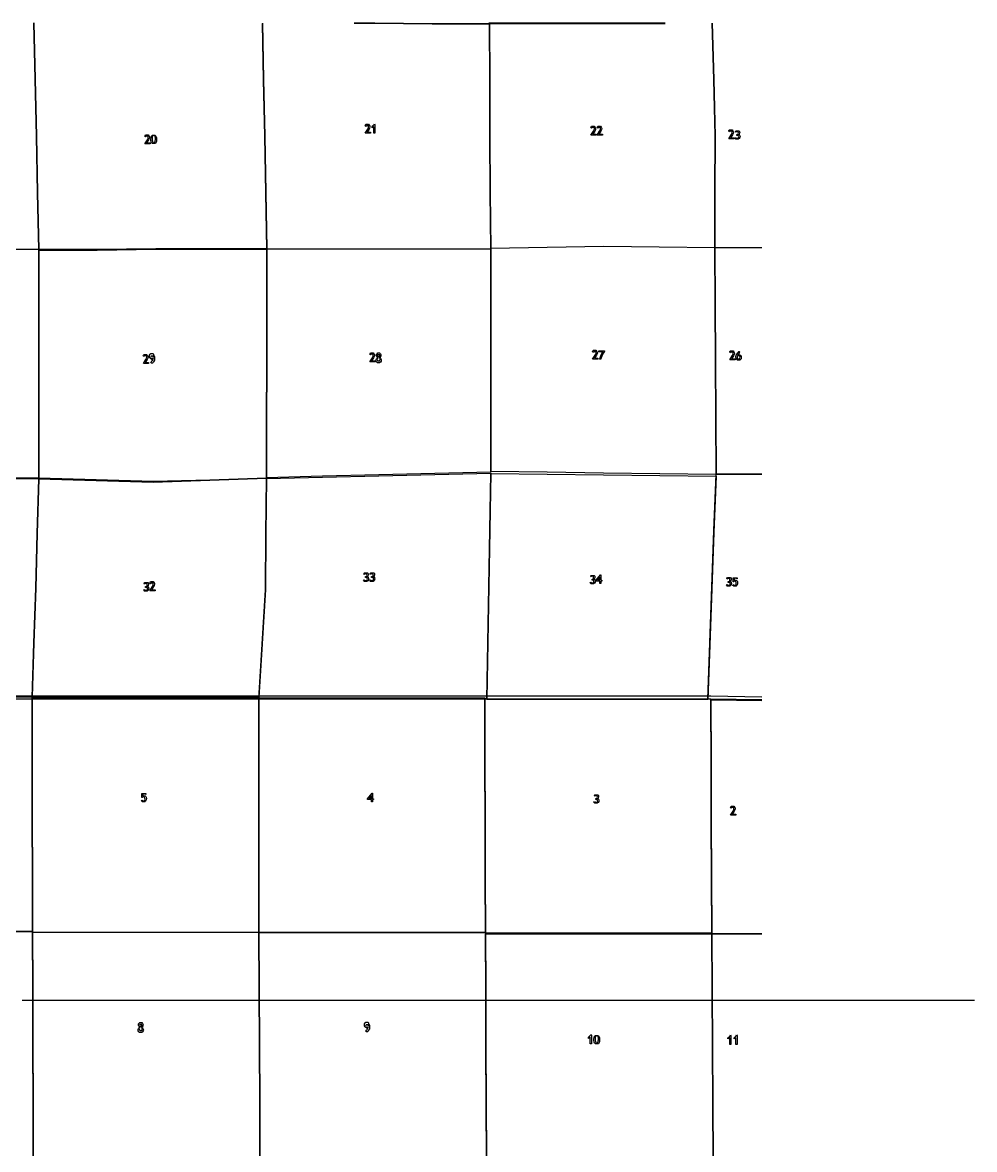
# Model space of a CAD drawing. Extents: x -0.82 to 6.83, y -0.63 to 7.9.
# Drawn here: x 3.321 to 6.832, y 3.103 to 7.26 of the extents above; entities that cross this region are included whole.
import ezdxf

# ---------------------------------------------------------------- set-up
doc = ezdxf.new("R2010")
doc.units = 0
for name, color, linetype in [('Grid', 7, 'CONTINUOUS'), ('split_lines', 7, 'CONTINUOUS'), ('split_lines_copy', 7, 'CONTINUOUS')]:
    doc.layers.add(name, color=color, linetype=linetype)

msp = doc.modelspace()

# ---------------------------------------------------------------- linework, layer by layer
at = {"layer": 'Grid', "color": 1}
for points in [[(4.205765, 7.257252), (4.209983, 7.049528), (4.2142, 6.841274), (4.218417, 6.632994), (4.222108, 6.42527), (4.017532, 6.42527), (3.812429, 6.42527), (3.596255, 6.422624), (3.380607, 6.422624), (3.37639, 6.631963), (3.372173, 6.841274), (3.367429, 7.050586), (3.363211, 7.259369), (3.367426, 7.050586), (3.37217, 6.841274), (3.376387, 6.631963), (3.380605, 6.422624), (3.171811, 6.422624)], [(4.544264, 7.257252), (4.620187, 7.257252), (4.831622, 7.254606), (5.043579, 7.254606), (5.044108, 7.047385), (5.045167, 6.84019), (5.046225, 6.632439), (5.047812, 6.424185), (4.841127, 6.424185), (4.633915, 6.424185), (4.428281, 6.424185), (4.222123, 6.424185), (4.218433, 6.63191), (4.214215, 6.84019), (4.209998, 7.048443), (4.20578, 7.256168)], [(5.043577, 7.257252), (5.043577, 7.254606), (4.83162, 7.254606), (4.62019, 7.257252), (4.544263, 7.257252)], [(5.865044, 7.257252), (5.870317, 7.049528), (5.87559, 6.841274), (5.875061, 6.634582), (5.874532, 6.428419), (5.669429, 6.431064), (5.464854, 6.43371), (5.25606, 6.430006), (5.047794, 6.426302), (5.046206, 6.634555), (5.045148, 6.842306), (5.04409, 7.049501), (5.043561, 7.256723), (5.248663, 7.256723), (5.454294, 7.256723), (5.659396, 7.256723), (5.691031, 7.256723)], [(5.691049, 7.257252), (5.659414, 7.257252), (5.454312, 7.257252), (5.248681, 7.257252), (5.043579, 7.257252), (5.043579, 7.259898)], [(6.048003, 6.428948), (5.874535, 6.428948), (5.875064, 6.635111), (5.875593, 6.841804), (5.87032, 7.050057), (5.865047, 7.257781)], [(5.044104, 6.944065), (5.043046, 6.796454)], [(6.048003, 5.59379), (5.87928, 5.59379), (5.878222, 5.803631), (5.876634, 6.01297), (5.875576, 6.221223), (5.874518, 6.429477), (6.047986, 6.429477)], [(6.048003, 4.761279), (5.860299, 4.763925), (5.8487, 4.763925), (5.856608, 4.97112), (5.86399, 5.178844), (5.871372, 5.386595), (5.87928, 5.59379), (6.048003, 5.59379)], [(6.048003, 4.761279), (5.860299, 4.763925), (5.8487, 4.763925), (5.651506, 4.763925), (5.64518, 4.763925), (5.44324, 4.763925), (5.442181, 4.763925), (5.237605, 4.763925), (5.23496, 4.763925), (5.033548, 4.763925), (5.026166, 4.763925), (4.823699, 4.763925), (4.817894, 4.763925), (4.614373, 4.763925), (4.609629, 4.763925), (4.403472, 4.763925), (4.401355, 4.763925), (4.193089, 4.763925), (3.984295, 4.763925), (3.774974, 4.763925), (3.566181, 4.763925), (3.35686, 4.763925), (3.14543, 4.763925)], [(3.145452, 4.77554), (3.35688, 4.77554), (3.566202, 4.77554), (3.774995, 4.77554), (3.984315, 4.77554), (4.19311, 4.77554), (4.401376, 4.77554), (4.403492, 4.77554), (4.609653, 4.77554), (4.6144, 4.77554), (4.817921, 4.77554), (4.82372, 4.77554), (5.026187, 4.77554), (5.033569, 4.77554), (5.23498, 4.77554), (5.237626, 4.77554), (5.442201, 4.77554), (5.443259, 4.77554), (5.645198, 4.77554), (5.651524, 4.77554), (5.848718, 4.77554), (5.860318, 4.77554), (6.048022, 4.772894)], [(6.048003, 3.897123), (5.862936, 3.897123), (5.861878, 4.105377), (5.861348, 4.31416), (5.860819, 4.522413), (5.86029, 4.761808), (6.047993, 4.759162)], [(6.048003, 3.063024), (5.868208, 3.06567), (5.86715, 3.27395), (5.865562, 3.482204), (5.864504, 3.690457), (5.862916, 3.898737), (6.047983, 3.898737)]]:
    msp.add_lwpolyline(points, dxfattribs=at)
for points in [[(4.599627, 6.880803), (4.601744, 6.878157), (4.602273, 6.874982), (4.601214, 6.870749), (4.599098, 6.865986), (4.591716, 6.854874), (4.604371, 6.854874), (4.604371, 6.85117), (4.584863, 6.85117), (4.584863, 6.85117), (4.594354, 6.865986), (4.597, 6.87022), (4.597529, 6.873924), (4.597529, 6.87657), (4.596471, 6.879216), (4.594883, 6.879216), (4.592766, 6.879216), (4.589602, 6.879216), (4.587485, 6.87657), (4.584839, 6.879216), (4.585898, 6.881861), (4.587485, 6.884507), (4.590131, 6.884507), (4.592777, 6.884507), (4.596994, 6.884507)], [(4.620717, 6.88292), (4.620717, 6.851276), (4.616499, 6.851276), (4.616499, 6.875617), (4.610173, 6.871384), (4.610173, 6.875617), (4.612819, 6.878263), (4.615465, 6.880909), (4.617582, 6.883555), (4.619169, 6.886201)], [(5.432167, 6.87448), (5.434284, 6.871834), (5.434813, 6.868659), (5.433755, 6.864425), (5.431638, 6.859663), (5.424256, 6.84855), (5.436911, 6.84855), (5.436911, 6.844846), (5.417403, 6.844846), (5.417403, 6.844846), (5.426894, 6.859663), (5.42954, 6.863896), (5.430069, 6.8676), (5.430069, 6.870246), (5.429011, 6.872892), (5.427423, 6.872892), (5.425306, 6.872892), (5.422145, 6.872892), (5.420028, 6.870246), (5.417382, 6.872892), (5.41844, 6.875538), (5.420028, 6.878184), (5.422674, 6.878184), (5.42532, 6.878184), (5.429537, 6.878184)], [(5.454838, 6.87448), (5.456955, 6.871834), (5.457484, 6.868659), (5.456426, 6.864425), (5.454309, 6.859663), (5.446927, 6.84855), (5.459579, 6.84855), (5.459579, 6.844846), (5.440072, 6.844846), (5.440072, 6.844846), (5.449562, 6.859663), (5.452208, 6.863896), (5.452737, 6.8676), (5.452737, 6.870246), (5.451679, 6.872892), (5.450091, 6.872892), (5.447975, 6.872892), (5.44481, 6.872892), (5.442694, 6.870246), (5.440048, 6.872892), (5.441106, 6.875538), (5.442694, 6.878184), (5.44534, 6.878184), (5.447985, 6.878184), (5.452203, 6.878184)], [(5.940442, 6.860774), (5.942559, 6.858128), (5.943088, 6.854953), (5.942029, 6.85072), (5.939913, 6.845958), (5.932531, 6.834845), (5.945186, 6.834845), (5.945186, 6.831141), (5.925678, 6.831141), (5.925678, 6.831141), (5.935169, 6.845958), (5.937815, 6.850191), (5.938344, 6.853895), (5.938344, 6.856541), (5.937285, 6.859187), (5.935698, 6.859187), (5.933581, 6.859187), (5.93042, 6.859187), (5.928303, 6.856541), (5.925657, 6.859187), (5.926715, 6.861833), (5.928303, 6.864478), (5.930949, 6.864478), (5.933595, 6.864478), (5.937812, 6.864478)], [(5.963641, 6.860774), (5.965758, 6.858128), (5.966287, 6.854953), (5.965758, 6.852308), (5.964699, 6.849662), (5.963641, 6.847016), (5.961524, 6.847016), (5.96417, 6.847016), (5.965758, 6.84437), (5.966816, 6.841724), (5.967345, 6.839078), (5.966816, 6.835374), (5.964699, 6.832199), (5.961009, 6.829553), (5.956265, 6.829553), (5.952047, 6.829553), (5.948883, 6.832199), (5.950999, 6.835374), (5.953645, 6.832728), (5.956291, 6.832728), (5.958937, 6.832728), (5.961054, 6.832728), (5.962112, 6.835374), (5.962641, 6.83802), (5.962112, 6.840666), (5.961054, 6.843312), (5.958937, 6.843312), (5.956291, 6.843312), (5.955762, 6.843312), (5.955762, 6.847016), (5.958408, 6.847016), (5.959995, 6.847016), (5.961054, 6.849662), (5.961583, 6.852308), (5.961054, 6.854953), (5.960524, 6.857599), (5.958937, 6.857599), (5.956291, 6.857599), (5.954174, 6.857599), (5.952058, 6.854953), (5.949941, 6.858128), (5.952587, 6.860774), (5.956804, 6.860774), (5.960495, 6.860774)], [(3.786596, 6.842306), (3.788713, 6.83966), (3.789242, 6.836485), (3.788184, 6.832252), (3.786067, 6.82749), (3.778685, 6.816377), (3.79134, 6.816377), (3.79134, 6.812673), (3.77183, 6.812673), (3.77183, 6.812673), (3.78132, 6.82749), (3.783966, 6.831723), (3.784495, 6.835427), (3.784495, 6.838073), (3.783437, 6.840719), (3.781849, 6.840719), (3.779733, 6.840719), (3.776568, 6.840719), (3.774452, 6.838073), (3.771806, 6.840719), (3.772864, 6.843365), (3.774452, 6.84601), (3.777097, 6.84601), (3.779743, 6.84601), (3.783961, 6.84601)], [(3.812431, 6.840745), (3.813489, 6.838099), (3.814548, 6.835454), (3.815077, 6.831749), (3.815077, 6.828045), (3.814548, 6.821166), (3.812431, 6.815874), (3.810843, 6.813229), (3.809256, 6.813229), (3.807139, 6.813229), (3.804493, 6.813229), (3.800276, 6.813229), (3.797112, 6.815874), (3.796053, 6.81852), (3.794995, 6.821166), (3.794466, 6.82487), (3.794466, 6.829633), (3.794995, 6.835983), (3.797112, 6.840745), (3.800803, 6.84392), (3.80502, 6.84392), (3.809237, 6.84392)], [(3.801886, 6.816483), (3.804532, 6.816483), (3.807178, 6.816483), (3.809294, 6.819129), (3.809824, 6.821775), (3.810353, 6.82442), (3.810882, 6.827066), (3.810882, 6.830241), (3.810882, 6.834475), (3.810353, 6.83765), (3.809824, 6.840295), (3.808236, 6.842941), (3.806649, 6.842941), (3.805061, 6.842941), (3.802415, 6.842941), (3.800299, 6.840295), (3.79924, 6.836591), (3.798711, 6.8313), (3.79924, 6.826008), (3.800299, 6.821775)], [(3.381662, 5.578498), (3.171287, 5.581143), (2.961439, 5.584318), (2.752118, 5.584318), (2.54227, 5.586964), (2.543852, 5.795747), (2.544905, 6.004556), (2.547541, 6.211751), (2.550179, 6.418973), (2.754227, 6.421619), (2.96302, 6.424265), (3.171813, 6.424265), (3.380606, 6.424265), (3.380606, 6.213868), (3.381136, 6.003498), (3.381136, 5.792598)], [(3.80294, 5.566909), (3.592038, 5.57273), (3.381663, 5.57855), (3.381134, 5.788921), (3.381134, 5.99982), (3.380605, 6.21019), (3.380605, 6.420587), (3.596252, 6.420587), (3.812427, 6.423233), (4.01753, 6.423233), (4.222105, 6.423233), (4.222105, 6.211804), (4.221576, 6.000905), (4.221046, 5.789476), (4.221046, 5.578577), (4.011726, 5.571698)], [(4.221056, 5.580614), (4.221056, 5.791514), (4.221585, 6.002942), (4.222114, 6.213841), (4.222114, 6.42527), (4.428271, 6.42527), (4.633901, 6.42527), (4.841113, 6.42527), (5.047797, 6.42527), (5.047797, 6.218578), (5.047797, 6.011382), (5.048326, 5.806277), (5.048856, 5.601172), (4.841644, 5.59641), (4.634959, 5.591647), (4.427747, 5.586356)], [(5.879281, 5.592732), (5.671542, 5.595378), (5.463802, 5.598024), (5.256591, 5.60067), (5.048852, 5.603315), (5.048323, 5.80842), (5.047794, 6.013525), (5.047794, 6.220721), (5.047794, 6.427413), (5.256061, 6.431117), (5.464854, 6.434821), (5.669429, 6.432176), (5.874533, 6.42953), (5.875591, 6.221276), (5.876649, 6.013023), (5.878237, 5.803684)], [(3.781323, 6.03194), (3.78344, 6.029295), (3.783969, 6.02612), (3.78291, 6.021886), (3.780794, 6.017124), (3.773412, 6.006011), (3.786067, 6.006011), (3.786067, 6.002307), (3.766559, 6.002307), (3.766559, 6.002307), (3.77605, 6.017124), (3.778696, 6.021357), (3.779225, 6.025061), (3.779225, 6.027707), (3.778166, 6.030353), (3.776579, 6.030353), (3.774462, 6.030353), (3.771298, 6.030353), (3.769181, 6.027707), (3.766535, 6.030353), (3.767594, 6.032999), (3.769181, 6.035645), (3.771827, 6.035645), (3.774473, 6.035645), (3.77869, 6.035645)], [(3.805577, 6.030353), (3.807694, 6.02612), (3.808223, 6.020299), (3.807164, 6.014478), (3.804519, 6.008657), (3.802402, 6.006011), (3.800285, 6.003365), (3.798169, 6.003365), (3.796052, 6.003365), (3.793935, 6.006011), (3.796052, 6.008657), (3.799214, 6.011832), (3.80186, 6.016065), (3.802918, 6.018711), (3.800801, 6.018711), (3.798155, 6.018711), (3.794464, 6.018711), (3.791819, 6.021357), (3.789702, 6.024532), (3.789173, 6.028765), (3.789702, 6.03247), (3.791819, 6.036174), (3.794464, 6.03882), (3.798155, 6.03882), (3.802373, 6.03882)], [(3.796613, 6.018235), (3.7982, 6.018235), (3.800846, 6.018235), (3.802434, 6.018235), (3.802963, 6.020881), (3.803492, 6.023527), (3.802963, 6.026702), (3.802434, 6.029348), (3.800846, 6.029348), (3.7982, 6.029348), (3.796084, 6.029348), (3.795025, 6.029348), (3.793967, 6.026702), (3.793438, 6.024056), (3.793967, 6.02141), (3.795025, 6.018764)], [(4.616499, 6.037735), (4.618616, 6.035089), (4.619145, 6.031914), (4.618086, 6.027681), (4.61597, 6.022918), (4.608588, 6.011806), (4.621243, 6.011806), (4.621243, 6.008101), (4.601735, 6.008101), (4.601735, 6.008101), (4.611226, 6.022918), (4.613872, 6.027151), (4.614401, 6.030856), (4.614401, 6.033501), (4.613342, 6.036147), (4.611755, 6.036147), (4.609638, 6.036147), (4.606474, 6.036147), (4.604357, 6.033501), (4.601711, 6.036147), (4.60277, 6.038793), (4.604357, 6.041439), (4.607003, 6.041439), (4.609649, 6.041439), (4.613866, 6.041439)], [(4.640753, 6.037735), (4.642341, 6.035089), (4.64287, 6.032443), (4.642341, 6.029797), (4.641811, 6.027151), (4.640224, 6.024506), (4.638636, 6.024506), (4.640753, 6.02186), (4.642341, 6.019214), (4.643399, 6.016568), (4.643928, 6.013922), (4.643399, 6.010218), (4.641282, 6.007043), (4.638118, 6.004397), (4.634427, 6.004397), (4.630209, 6.004397), (4.627045, 6.007043), (4.625457, 6.010218), (4.624928, 6.013922), (4.625457, 6.016568), (4.626516, 6.019214), (4.628632, 6.02186), (4.630749, 6.024506), (4.627585, 6.027151), (4.626526, 6.029797), (4.625997, 6.032443), (4.626526, 6.035618), (4.628643, 6.038264), (4.631289, 6.04091), (4.634453, 6.04091), (4.638144, 6.04091)], [(4.633371, 6.028236), (4.636017, 6.02559), (4.638133, 6.028236), (4.638663, 6.031411), (4.638663, 6.034057), (4.637604, 6.034057), (4.634442, 6.034057), (4.631278, 6.034057), (4.630749, 6.034057), (4.63022, 6.031411), (4.630749, 6.028765), (4.631807, 6.02612)], [(5.438494, 6.047233), (5.440611, 6.044588), (5.44114, 6.041413), (5.440082, 6.037179), (5.437965, 6.032417), (5.430583, 6.021304), (5.443238, 6.021304), (5.443238, 6.0176), (5.42373, 6.0176), (5.42373, 6.0176), (5.433221, 6.032417), (5.435867, 6.03665), (5.436396, 6.040354), (5.436396, 6.043), (5.435338, 6.045646), (5.43375, 6.045646), (5.431633, 6.045646), (5.428472, 6.045646), (5.426355, 6.043), (5.423709, 6.045646), (5.424767, 6.048292), (5.426355, 6.050938), (5.429001, 6.050938), (5.431647, 6.050938), (5.435864, 6.050938)], [(5.466965, 6.047763), (5.464319, 6.041942), (5.461155, 6.036121), (5.45799, 6.029242), (5.455345, 6.022892), (5.453757, 6.0176), (5.449013, 6.0176), (5.45113, 6.023421), (5.454294, 6.030829), (5.457985, 6.038767), (5.461149, 6.045117), (5.446386, 6.045117), (5.446386, 6.04935), (5.466949, 6.04935)], [(5.944133, 6.045646), (5.94625, 6.043), (5.946779, 6.039825), (5.94572, 6.035592), (5.943604, 6.030829), (5.936222, 6.019717), (5.948877, 6.019717), (5.948877, 6.016013), (5.929369, 6.016013), (5.929369, 6.016013), (5.93886, 6.030829), (5.941506, 6.035063), (5.942035, 6.038767), (5.942035, 6.041413), (5.940976, 6.044058), (5.939389, 6.044058), (5.937272, 6.044058), (5.934108, 6.044058), (5.931991, 6.041413), (5.929345, 6.044058), (5.930404, 6.046704), (5.931991, 6.04935), (5.934637, 6.04935), (5.937283, 6.04935), (5.9415, 6.04935)], [(5.958896, 6.036676), (5.957838, 6.034031), (5.959954, 6.034031), (5.9626, 6.034031), (5.966291, 6.034031), (5.968937, 6.031385), (5.971054, 6.02821), (5.971583, 6.023976), (5.971054, 6.019743), (5.968937, 6.016568), (5.966291, 6.013922), (5.9626, 6.013922), (5.957854, 6.013922), (5.954692, 6.016568), (5.952575, 6.020801), (5.952046, 6.027151), (5.953104, 6.032443), (5.956269, 6.038264), (5.958385, 6.04091), (5.960502, 6.043556), (5.962619, 6.046201), (5.964735, 6.046201), (5.966852, 6.043556), (5.964735, 6.04091), (5.961571, 6.037206)], [(5.95995, 6.019823), (5.962596, 6.019823), (5.964183, 6.019823), (5.965771, 6.019823), (5.966829, 6.022468), (5.967358, 6.025114), (5.966829, 6.02776), (5.965771, 6.030406), (5.964183, 6.030406), (5.962067, 6.030406), (5.95995, 6.030406), (5.958362, 6.030406), (5.957304, 6.02776), (5.956775, 6.025114), (5.957304, 6.022468), (5.958362, 6.019823)], [(4.632317, 6.011911), (4.634434, 6.011911), (4.63655, 6.011911), (4.638138, 6.011911), (4.639196, 6.014557), (4.639725, 6.017203), (4.639725, 6.019849), (4.638667, 6.022495), (4.63708, 6.025141), (4.633915, 6.027786), (4.631798, 6.025141), (4.630211, 6.022495), (4.629682, 6.019849), (4.629153, 6.017203), (4.629682, 6.014557), (4.63074, 6.011911)], [(3.35688, 4.771809), (3.145451, 4.771809), (2.933494, 4.771809), (2.7247, 4.771809), (2.712045, 4.771809), (2.490594, 4.771809), (2.503775, 4.975327), (2.516433, 5.178844), (2.529614, 5.381833), (2.542268, 5.58535), (2.752116, 5.582704), (2.961437, 5.582704), (3.171285, 5.579529), (3.38166, 5.576884), (3.375334, 5.374954), (3.369534, 5.173553), (3.363208, 4.971623)], [(4.193111, 4.769719), (3.984317, 4.769719), (3.774996, 4.769719), (3.566203, 4.769719), (3.356882, 4.769719), (3.363208, 4.971146), (3.369534, 5.173076), (3.375334, 5.374477), (3.38166, 5.576407), (3.592035, 5.570586), (3.802938, 5.564766), (4.011731, 5.571645), (4.221051, 5.578524), (4.218934, 5.373419), (4.216818, 5.168314), (4.205218, 4.967971)], [(5.026178, 4.766544), (4.823711, 4.766544), (4.817911, 4.766544), (4.614392, 4.766544), (4.609645, 4.766544), (4.403488, 4.766544), (4.401371, 4.766544), (4.193105, 4.766544), (4.205231, 4.966887), (4.21683, 5.167229), (4.218947, 5.372334), (4.221064, 5.577439), (4.427748, 5.582202), (4.63496, 5.587493), (4.841645, 5.592256), (5.048856, 5.597018), (5.045165, 5.388765), (5.041474, 5.180511), (5.037257, 4.972231), (5.033566, 4.763449)], [(5.848699, 4.762866), (5.651506, 4.762866), (5.645177, 4.762866), (5.443238, 4.762866), (5.44218, 4.762866), (5.237604, 4.762866), (5.234958, 4.762866), (5.033546, 4.762866), (5.037237, 4.971649), (5.041455, 5.179929), (5.045146, 5.388183), (5.048837, 5.596436), (5.256576, 5.59379), (5.463788, 5.591145), (5.671527, 5.588499), (5.879265, 5.585853), (5.871356, 5.378658), (5.863974, 5.170907), (5.856593, 4.963183)], [(3.805049, 5.193608), (3.807166, 5.190962), (3.807695, 5.187787), (3.806637, 5.183554), (3.80452, 5.178791), (3.797138, 5.167679), (3.809793, 5.167679), (3.809793, 5.163975), (3.790285, 5.163975), (3.790285, 5.163975), (3.799776, 5.178791), (3.802422, 5.183025), (3.802951, 5.186729), (3.802951, 5.189375), (3.801893, 5.192021), (3.800305, 5.192021), (3.798188, 5.192021), (3.795024, 5.192021), (3.792907, 5.189375), (3.790262, 5.192021), (3.79132, 5.194666), (3.792907, 5.197312), (3.795553, 5.197312), (3.798199, 5.197312), (3.802417, 5.197312)], [(4.593827, 5.229459), (4.595944, 5.226813), (4.596473, 5.223638), (4.595944, 5.220993), (4.594885, 5.218347), (4.593827, 5.215701), (4.59171, 5.215701), (4.594356, 5.215701), (4.595944, 5.213055), (4.597002, 5.210409), (4.597531, 5.207763), (4.597002, 5.204059), (4.594885, 5.200884), (4.591194, 5.198238), (4.58645, 5.198238), (4.582233, 5.198238), (4.579069, 5.200884), (4.581185, 5.204059), (4.583831, 5.201413), (4.586477, 5.201413), (4.589123, 5.201413), (4.591239, 5.201413), (4.592298, 5.204059), (4.592827, 5.206705), (4.592298, 5.209351), (4.591239, 5.211997), (4.589123, 5.211997), (4.586477, 5.211997), (4.585948, 5.211997), (4.585948, 5.215701), (4.588594, 5.215701), (4.590181, 5.215701), (4.591239, 5.218347), (4.591769, 5.220993), (4.591239, 5.223638), (4.59071, 5.226284), (4.589123, 5.226284), (4.586477, 5.226284), (4.58436, 5.226284), (4.582244, 5.223638), (4.580127, 5.226813), (4.582773, 5.229459), (4.58699, 5.229459), (4.590681, 5.229459)], [(4.616499, 5.229459), (4.618616, 5.226813), (4.619145, 5.223638), (4.618616, 5.220993), (4.617557, 5.218347), (4.616499, 5.215701), (4.614382, 5.215701), (4.617028, 5.215701), (4.618616, 5.213055), (4.619674, 5.210409), (4.620203, 5.207763), (4.619674, 5.204059), (4.617557, 5.200884), (4.613866, 5.198238), (4.609122, 5.198238), (4.604905, 5.198238), (4.60174, 5.200884), (4.603857, 5.204059), (4.606503, 5.201413), (4.609149, 5.201413), (4.611795, 5.201413), (4.613911, 5.201413), (4.61497, 5.204059), (4.615499, 5.206705), (4.61497, 5.209351), (4.613911, 5.211997), (4.611795, 5.211997), (4.609149, 5.211997), (4.60862, 5.211997), (4.60862, 5.215701), (4.611265, 5.215701), (4.612853, 5.215701), (4.613911, 5.218347), (4.61444, 5.220993), (4.613911, 5.223638), (4.613382, 5.226284), (4.611795, 5.226284), (4.609149, 5.226284), (4.607032, 5.226284), (4.604915, 5.223638), (4.602799, 5.226813), (4.605445, 5.229459), (4.609662, 5.229459), (4.613353, 5.229459)], [(5.42953, 5.220516), (5.431647, 5.21787), (5.432176, 5.214695), (5.431647, 5.21205), (5.430588, 5.209404), (5.42953, 5.206758), (5.427413, 5.206758), (5.430059, 5.206758), (5.431647, 5.204112), (5.432705, 5.201466), (5.433234, 5.19882), (5.432705, 5.195116), (5.430588, 5.191941), (5.426897, 5.189295), (5.422153, 5.189295), (5.417936, 5.189295), (5.414771, 5.191941), (5.416888, 5.195116), (5.419534, 5.19247), (5.42218, 5.19247), (5.424826, 5.19247), (5.426942, 5.19247), (5.428001, 5.195116), (5.42853, 5.197762), (5.428001, 5.200408), (5.426942, 5.203054), (5.424826, 5.203054), (5.42218, 5.203054), (5.421651, 5.203054), (5.421651, 5.206758), (5.424296, 5.206758), (5.425884, 5.206758), (5.426942, 5.209404), (5.427471, 5.21205), (5.426942, 5.214695), (5.426413, 5.217341), (5.424826, 5.217341), (5.42218, 5.217341), (5.420063, 5.217341), (5.417946, 5.214695), (5.41583, 5.21787), (5.418476, 5.220516), (5.422693, 5.220516), (5.426384, 5.220516)], [(5.454311, 5.222606), (5.454311, 5.202498), (5.457473, 5.202498), (5.457473, 5.199323), (5.454311, 5.199323), (5.454311, 5.190856), (5.450094, 5.190856), (5.450094, 5.199323), (5.435856, 5.199323), (5.435856, 5.201969), (5.452729, 5.222606)], [(5.450093, 5.214166), (5.441129, 5.202525), (5.450093, 5.202525)], [(5.932006, 5.212076), (5.934123, 5.20943), (5.934652, 5.206255), (5.934123, 5.203609), (5.933064, 5.200964), (5.932006, 5.198318), (5.929889, 5.198318), (5.932535, 5.198318), (5.934123, 5.195672), (5.935181, 5.193026), (5.93571, 5.19038), (5.935181, 5.186676), (5.933064, 5.183501), (5.929373, 5.180855), (5.924629, 5.180855), (5.920412, 5.180855), (5.917248, 5.183501), (5.919364, 5.186676), (5.92201, 5.18403), (5.924656, 5.18403), (5.927302, 5.18403), (5.929418, 5.18403), (5.930477, 5.186676), (5.931006, 5.189322), (5.930477, 5.191968), (5.929418, 5.194614), (5.927302, 5.194614), (5.924656, 5.194614), (5.924127, 5.194614), (5.924127, 5.198318), (5.926773, 5.198318), (5.92836, 5.198318), (5.929418, 5.200964), (5.929948, 5.203609), (5.929418, 5.206255), (5.928889, 5.208901), (5.927302, 5.208901), (5.924656, 5.208901), (5.922539, 5.208901), (5.920423, 5.206255), (5.918306, 5.20943), (5.920952, 5.212076), (5.925169, 5.212076), (5.92886, 5.212076)], [(5.945715, 5.210489), (5.945715, 5.20308), (5.947303, 5.20308), (5.949948, 5.20308), (5.953639, 5.20308), (5.956285, 5.200434), (5.957873, 5.197259), (5.958402, 5.193026), (5.957873, 5.187734), (5.955756, 5.183501), (5.952594, 5.180855), (5.948377, 5.180855), (5.944159, 5.180855), (5.940995, 5.183501), (5.942582, 5.187205), (5.945228, 5.184559), (5.947874, 5.184559), (5.95052, 5.184559), (5.952107, 5.184559), (5.953166, 5.187205), (5.953695, 5.19038), (5.953166, 5.193555), (5.952107, 5.196201), (5.95052, 5.198847), (5.947874, 5.198847), (5.945228, 5.198847), (5.943112, 5.196201), (5.941524, 5.196201), (5.941524, 5.211547), (5.956814, 5.211547), (5.956814, 5.207843)], [(3.782905, 5.193608), (3.785022, 5.190962), (3.785551, 5.187787), (3.785022, 5.185141), (3.783963, 5.182496), (3.782905, 5.17985), (3.780788, 5.17985), (3.783434, 5.17985), (3.785022, 5.177204), (3.78608, 5.174558), (3.786609, 5.171912), (3.78608, 5.168208), (3.783963, 5.165033), (3.780272, 5.162387), (3.775528, 5.162387), (3.771311, 5.162387), (3.768147, 5.165033), (3.770263, 5.168208), (3.772909, 5.165562), (3.775555, 5.165562), (3.778201, 5.165562), (3.780317, 5.165562), (3.781376, 5.168208), (3.781905, 5.170854), (3.781376, 5.1735), (3.780317, 5.176146), (3.778201, 5.176146), (3.775555, 5.176146), (3.775026, 5.176146), (3.775026, 5.17985), (3.777672, 5.17985), (3.779259, 5.17985), (3.780317, 5.182496), (3.780847, 5.185141), (3.780317, 5.187787), (3.779788, 5.190433), (3.778201, 5.190433), (3.775555, 5.190433), (3.773438, 5.190433), (3.771322, 5.187787), (3.769205, 5.190962), (3.771851, 5.193608), (3.776068, 5.193608), (3.779759, 5.193608)], [(2.712045, 4.772868), (2.7247, 4.772868), (2.933493, 4.772868), (3.14545, 4.772868), (3.35688, 4.772868), (3.35688, 4.532441), (3.35688, 4.323658), (3.357409, 4.114875), (3.357409, 3.906622), (3.149142, 3.906622), (2.940349, 3.906622), (2.731556, 3.906622), (2.482164, 3.906622), (2.482164, 3.938795), (2.483746, 4.115405), (2.484273, 4.14652), (2.485855, 4.323685), (2.486382, 4.3548), (2.487964, 4.531938), (2.48849, 4.562524), (2.490599, 4.771307)], [(4.193111, 3.903447), (3.984317, 3.903447), (3.775524, 3.903447), (3.56673, 3.903447), (3.357409, 3.903447), (3.357409, 4.1117), (3.35688, 4.320483), (3.35688, 4.529292), (3.35688, 4.769693), (3.566201, 4.769693), (3.774994, 4.769693), (3.984315, 4.769693), (4.193109, 4.769693), (4.193109, 4.529266), (4.193109, 4.320457), (4.193109, 4.111674)], [(4.401378, 4.768661), (4.403495, 4.768661), (4.609652, 4.768661), (4.614396, 4.768661), (4.817917, 4.768661), (4.823717, 4.768661), (5.026183, 4.768661), (5.026712, 4.528763), (5.027241, 4.32051), (5.02777, 4.111727), (5.028299, 3.903447), (4.819506, 3.903447), (4.610713, 3.903447), (4.401919, 3.903447), (4.193126, 3.903447), (4.193126, 4.1117), (4.193126, 4.320483), (4.193126, 4.529292), (4.193126, 4.769719)], [(5.234972, 4.765486), (5.237618, 4.765486), (5.442193, 4.765486), (5.443251, 4.765486), (5.64519, 4.765486), (5.651516, 4.765486), (5.84871, 4.765486), (5.86031, 4.765486), (5.860839, 4.526117), (5.861368, 4.317837), (5.861897, 4.109055), (5.862956, 3.900801), (5.654161, 3.900801), (5.445368, 3.900801), (5.236575, 3.900801), (5.028309, 3.900801), (5.027779, 4.109055), (5.02725, 4.317864), (5.026721, 4.526117), (5.026192, 4.766015), (5.033574, 4.766015)], [(3.764978, 4.41486), (3.764978, 4.407452), (3.766565, 4.407452), (3.769211, 4.407452), (3.772902, 4.407452), (3.775548, 4.404806), (3.777136, 4.401631), (3.777665, 4.397398), (3.777136, 4.392106), (3.775019, 4.387873), (3.771854, 4.385227), (3.767637, 4.385227), (3.76342, 4.385227), (3.760258, 4.387873), (3.761845, 4.391577), (3.764491, 4.388931), (3.767137, 4.388931), (3.769783, 4.388931), (3.77137, 4.388931), (3.772429, 4.391577), (3.772958, 4.394752), (3.772429, 4.397927), (3.77137, 4.400573), (3.769783, 4.403218), (3.767137, 4.403218), (3.764491, 4.403218), (3.762374, 4.400573), (3.760787, 4.400573), (3.760787, 4.415918), (3.776077, 4.415918), (3.776077, 4.412214)], [(4.612281, 4.416448), (4.612281, 4.396339), (4.615445, 4.396339), (4.615445, 4.393164), (4.612281, 4.393164), (4.612281, 4.384698), (4.608064, 4.384698), (4.608064, 4.393164), (4.593826, 4.393164), (4.593826, 4.39581), (4.610699, 4.416448)], [(4.608063, 4.408007), (4.599099, 4.396366), (4.608063, 4.396366)], [(5.443239, 4.411182), (5.445356, 4.408536), (5.445885, 4.405361), (5.445356, 4.402716), (5.444297, 4.40007), (5.443239, 4.397424), (5.441122, 4.397424), (5.443768, 4.397424), (5.445356, 4.394778), (5.446414, 4.392132), (5.446943, 4.389486), (5.446414, 4.385782), (5.444297, 4.382607), (5.440606, 4.379961), (5.435862, 4.379961), (5.431645, 4.379961), (5.428483, 4.382607), (5.4306, 4.385782), (5.433246, 4.383136), (5.435892, 4.383136), (5.438537, 4.383136), (5.440654, 4.383136), (5.441712, 4.385782), (5.442242, 4.388428), (5.441712, 4.391074), (5.440654, 4.39372), (5.438537, 4.39372), (5.435892, 4.39372), (5.435362, 4.39372), (5.435362, 4.397424), (5.438008, 4.397424), (5.439596, 4.397424), (5.440654, 4.40007), (5.441183, 4.402716), (5.440654, 4.405361), (5.440125, 4.408007), (5.438537, 4.408007), (5.435892, 4.408007), (5.433775, 4.408007), (5.431658, 4.405361), (5.429542, 4.408536), (5.432187, 4.411182), (5.436405, 4.411182), (5.440096, 4.411182)], [(5.946769, 4.365304), (5.948886, 4.362658), (5.949415, 4.359483), (5.948356, 4.355249), (5.94624, 4.350487), (5.938858, 4.339374), (5.951513, 4.339374), (5.951513, 4.33567), (5.932005, 4.33567), (5.932005, 4.33567), (5.941496, 4.350487), (5.944142, 4.35472), (5.944671, 4.358424), (5.944671, 4.36107), (5.943612, 4.363716), (5.942025, 4.363716), (5.939908, 4.363716), (5.936744, 4.363716), (5.934627, 4.36107), (5.931981, 4.363716), (5.93304, 4.366362), (5.934627, 4.369008), (5.937273, 4.369008), (5.939919, 4.369008), (5.944136, 4.369008)], [(3.360572, 3.070909), (3.151778, 3.070909), (2.942985, 3.073555), (2.734718, 3.073555), (2.481632, 3.073555), (2.481632, 3.106231), (2.481632, 3.281808), (2.481632, 3.314511), (2.481632, 3.490591), (2.482159, 3.522764), (2.482159, 3.698871), (2.482159, 3.731018), (2.482159, 3.907125), (2.731555, 3.907125), (2.940348, 3.907125), (3.149142, 3.907125), (3.357408, 3.907125), (3.358466, 3.698315), (3.358995, 3.489533), (3.360054, 3.281279)], [(4.196802, 3.069348), (3.988008, 3.069348), (3.778688, 3.069348), (3.569894, 3.069348), (3.360573, 3.069348), (3.360044, 3.278157), (3.358985, 3.486411), (3.358456, 3.695193), (3.357398, 3.903976), (3.566719, 3.903976), (3.775512, 3.903976), (3.984306, 3.903976), (4.193099, 3.903976), (4.194157, 3.695193), (4.195216, 3.486913), (4.195745, 3.27866)], [(4.196802, 3.069348), (4.195744, 3.278131), (4.195215, 3.486384), (4.194156, 3.694664), (4.193098, 3.903447), (4.401892, 3.903447), (4.610685, 3.903447), (4.819479, 3.903447), (5.028272, 3.903447), (5.02933, 3.695193), (5.029859, 3.486913), (5.030918, 3.27866), (5.031976, 3.070406), (4.823182, 3.070406), (4.614389, 3.070406), (4.405595, 3.070406)], [(5.868208, 3.065115), (5.659415, 3.065115), (5.450094, 3.065115), (5.241301, 3.065115), (5.03198, 3.065115), (5.030922, 3.273368), (5.029863, 3.481622), (5.029334, 3.689902), (5.028276, 3.898155), (5.236547, 3.898155), (5.44534, 3.898155), (5.654134, 3.898155), (5.862927, 3.898155), (5.864514, 3.689875), (5.865573, 3.481622), (5.86716, 3.273368)], [(3.763396, 3.567585), (3.764984, 3.564939), (3.765513, 3.562293), (3.764984, 3.559647), (3.764454, 3.557001), (3.762867, 3.554356), (3.761279, 3.554356), (3.763396, 3.55171), (3.764984, 3.549064), (3.766042, 3.546418), (3.766571, 3.543772), (3.766042, 3.540068), (3.763925, 3.536893), (3.760761, 3.534247), (3.75707, 3.534247), (3.752852, 3.534247), (3.749688, 3.536893), (3.7481, 3.540068), (3.747571, 3.543772), (3.7481, 3.546418), (3.749159, 3.549064), (3.751275, 3.55171), (3.753392, 3.554356), (3.750228, 3.557001), (3.749169, 3.559647), (3.74864, 3.562293), (3.749169, 3.565468), (3.751286, 3.568114), (3.753932, 3.57076), (3.757096, 3.57076), (3.760787, 3.57076)], [(3.75496, 3.541761), (3.757077, 3.541761), (3.759193, 3.541761), (3.760781, 3.541761), (3.761839, 3.544407), (3.762368, 3.547053), (3.762368, 3.549699), (3.76131, 3.552345), (3.759723, 3.554991), (3.756558, 3.557636), (3.754441, 3.554991), (3.752854, 3.552345), (3.752325, 3.549699), (3.751796, 3.547053), (3.752325, 3.544407), (3.753383, 3.541761)], [(3.756015, 3.558086), (3.758661, 3.55544), (3.760777, 3.558086), (3.761307, 3.561261), (3.761307, 3.563907), (3.760248, 3.563907), (3.757087, 3.563907), (3.753922, 3.563907), (3.753393, 3.563907), (3.752864, 3.561261), (3.753393, 3.558615), (3.754451, 3.55597)], [(4.598572, 3.563907), (4.600689, 3.559674), (4.601218, 3.553853), (4.60016, 3.548032), (4.597514, 3.542211), (4.595397, 3.539565), (4.59328, 3.53692), (4.591164, 3.53692), (4.589047, 3.53692), (4.58693, 3.539565), (4.589047, 3.542211), (4.592212, 3.545386), (4.594857, 3.54962), (4.595916, 3.552265), (4.593799, 3.552265), (4.591153, 3.552265), (4.587462, 3.552265), (4.584816, 3.554911), (4.5827, 3.558086), (4.582171, 3.56232), (4.5827, 3.566024), (4.584816, 3.569728), (4.587462, 3.572374), (4.591153, 3.572374), (4.595371, 3.572374)], [(4.589609, 3.551763), (4.591197, 3.551763), (4.593842, 3.551763), (4.59543, 3.551763), (4.595959, 3.554409), (4.596488, 3.557054), (4.595959, 3.560229), (4.59543, 3.562875), (4.593842, 3.562875), (4.591197, 3.562875), (4.58908, 3.562875), (4.588022, 3.562875), (4.586963, 3.560229), (4.586434, 3.557584), (4.586963, 3.554938), (4.588022, 3.552292)], [(5.418985, 3.523823), (5.418985, 3.492179), (5.414768, 3.492179), (5.414768, 3.51652), (5.408441, 3.512287), (5.408441, 3.51652), (5.411087, 3.519166), (5.413733, 3.521812), (5.41585, 3.524458), (5.417437, 3.527104)], [(5.446402, 3.520145), (5.44746, 3.517499), (5.448519, 3.514853), (5.449048, 3.511149), (5.449048, 3.507445), (5.448519, 3.500566), (5.446402, 3.495274), (5.444814, 3.492628), (5.443227, 3.492628), (5.44111, 3.492628), (5.438464, 3.492628), (5.434247, 3.492628), (5.431083, 3.495274), (5.430024, 3.49792), (5.428966, 3.500566), (5.428437, 3.50427), (5.428437, 3.509033), (5.428966, 3.515383), (5.431083, 3.520145), (5.434773, 3.52332), (5.438991, 3.52332), (5.443208, 3.52332)], [(5.435857, 3.495883), (5.438503, 3.495883), (5.441149, 3.495883), (5.443265, 3.498529), (5.443794, 3.501174), (5.444324, 3.50382), (5.444853, 3.506466), (5.444853, 3.509641), (5.444853, 3.513874), (5.444324, 3.517049), (5.443794, 3.519695), (5.442207, 3.522341), (5.440619, 3.522341), (5.439032, 3.522341), (5.436386, 3.522341), (5.434269, 3.519695), (5.433211, 3.515991), (5.432682, 3.510699), (5.433211, 3.505408), (5.434269, 3.501174)], [(5.933588, 3.521706), (5.933588, 3.490088), (5.92937, 3.490088), (5.92937, 3.51443), (5.923042, 3.510197), (5.923042, 3.51443), (5.925687, 3.517076), (5.928333, 3.519722), (5.93045, 3.522368), (5.932037, 3.525013)], [(5.95626, 3.521706), (5.95626, 3.490088), (5.952043, 3.490088), (5.952043, 3.51443), (5.945716, 3.510197), (5.945716, 3.51443), (5.948362, 3.517076), (5.951008, 3.519722), (5.953125, 3.522368), (5.954712, 3.525013)]]:
    msp.add_lwpolyline(points, close=True, dxfattribs=at)
at = {"layer": 'split_lines', "color": 7}
msp.add_lwpolyline([(3.319822, 3.653521), (3.367046, 3.653521), (3.414952, 3.653521), (3.462851, 3.653521), (3.510075, 3.653521), (3.557976, 3.653521), (3.605201, 3.653521), (3.653106, 3.653521), (3.70033, 3.653521), (3.748229, 3.653521), (3.79613, 3.653521), (3.843355, 3.653521), (3.891259, 3.653521), (3.938485, 3.653521), (3.986384, 3.653521), (4.033608, 3.653521), (4.081509, 3.653521), (4.129414, 3.653521), (4.176639, 3.653521), (4.224538, 3.653521), (4.271762, 3.653521), (4.319663, 3.653521), (4.366892, 3.653521), (4.414793, 3.653521), (4.462692, 3.653521), (4.509916, 3.653521), (4.557816, 3.653521), (4.605047, 3.653521), (4.652945, 3.653521), (4.700172, 3.653521), (4.748071, 3.653521), (4.79597, 3.653521), (4.843201, 3.653521), (4.8911, 3.653521), (4.938325, 3.653521), (4.986225, 3.653521), (5.034123, 3.653521), (5.081355, 3.653521), (5.129254, 3.653521), (5.176478, 3.653521), (5.224379, 3.653521), (5.271604, 3.653521), (5.319509, 3.653521), (5.366733, 3.653521), (5.414632, 3.653521), (5.462533, 3.653521), (5.509757, 3.653521), (5.557657, 3.653521), (5.604888, 3.653521), (5.652786, 3.653521), (5.700687, 3.653521), (5.747912, 3.653521), (5.795811, 3.653521), (5.843042, 3.653521), (5.890941, 3.653521), (5.938165, 3.653521), (5.986066, 3.653521), (6.033971, 3.653521), (6.081196, 3.653521), (6.129095, 3.653521), (6.176319, 3.653521), (6.224219, 3.653521), (6.271449, 3.653521), (6.31935, 3.653521), (6.367249, 3.653521), (6.414473, 3.653521), (6.462373, 3.653521), (6.509598, 3.653521), (6.557504, 3.653521), (6.604729, 3.653521), (6.652627, 3.653521), (6.700528, 3.653521), (6.747753, 3.653521), (6.795656, 3.653521), (6.832088, 3.653521)], dxfattribs=at)
at = {"layer": 'split_lines_copy', "color": 7}
msp.add_lwpolyline([(3.319822, 3.653521), (3.367046, 3.653521), (3.414952, 3.653521), (3.462851, 3.653521), (3.510075, 3.653521), (3.557976, 3.653521), (3.605201, 3.653521), (3.653106, 3.653521), (3.70033, 3.653521), (3.748229, 3.653521), (3.79613, 3.653521), (3.843355, 3.653521), (3.891259, 3.653521), (3.938485, 3.653521), (3.986384, 3.653521), (4.033608, 3.653521), (4.081509, 3.653521), (4.129414, 3.653521), (4.176639, 3.653521), (4.224538, 3.653521), (4.271762, 3.653521), (4.319663, 3.653521), (4.366892, 3.653521), (4.414793, 3.653521), (4.462692, 3.653521), (4.509916, 3.653521), (4.557816, 3.653521), (4.605047, 3.653521), (4.652945, 3.653521), (4.700172, 3.653521), (4.748071, 3.653521), (4.79597, 3.653521), (4.843201, 3.653521), (4.8911, 3.653521), (4.938325, 3.653521), (4.986225, 3.653521), (5.034123, 3.653521), (5.081355, 3.653521), (5.129254, 3.653521), (5.176478, 3.653521), (5.224379, 3.653521), (5.271604, 3.653521), (5.319509, 3.653521), (5.366733, 3.653521), (5.414632, 3.653521), (5.462533, 3.653521), (5.509757, 3.653521), (5.557657, 3.653521), (5.604888, 3.653521), (5.652786, 3.653521), (5.700687, 3.653521), (5.747912, 3.653521), (5.795811, 3.653521), (5.843042, 3.653521), (5.890941, 3.653521), (5.938165, 3.653521), (5.986066, 3.653521), (6.033971, 3.653521), (6.081196, 3.653521), (6.129095, 3.653521), (6.176319, 3.653521), (6.224219, 3.653521), (6.271449, 3.653521), (6.31935, 3.653521), (6.367249, 3.653521), (6.414473, 3.653521), (6.462373, 3.653521), (6.509598, 3.653521), (6.557504, 3.653521), (6.604729, 3.653521), (6.652627, 3.653521), (6.700528, 3.653521), (6.747753, 3.653521), (6.795656, 3.653521), (6.832088, 3.653521)], dxfattribs=at)

doc.saveas('drawing.dxf')
